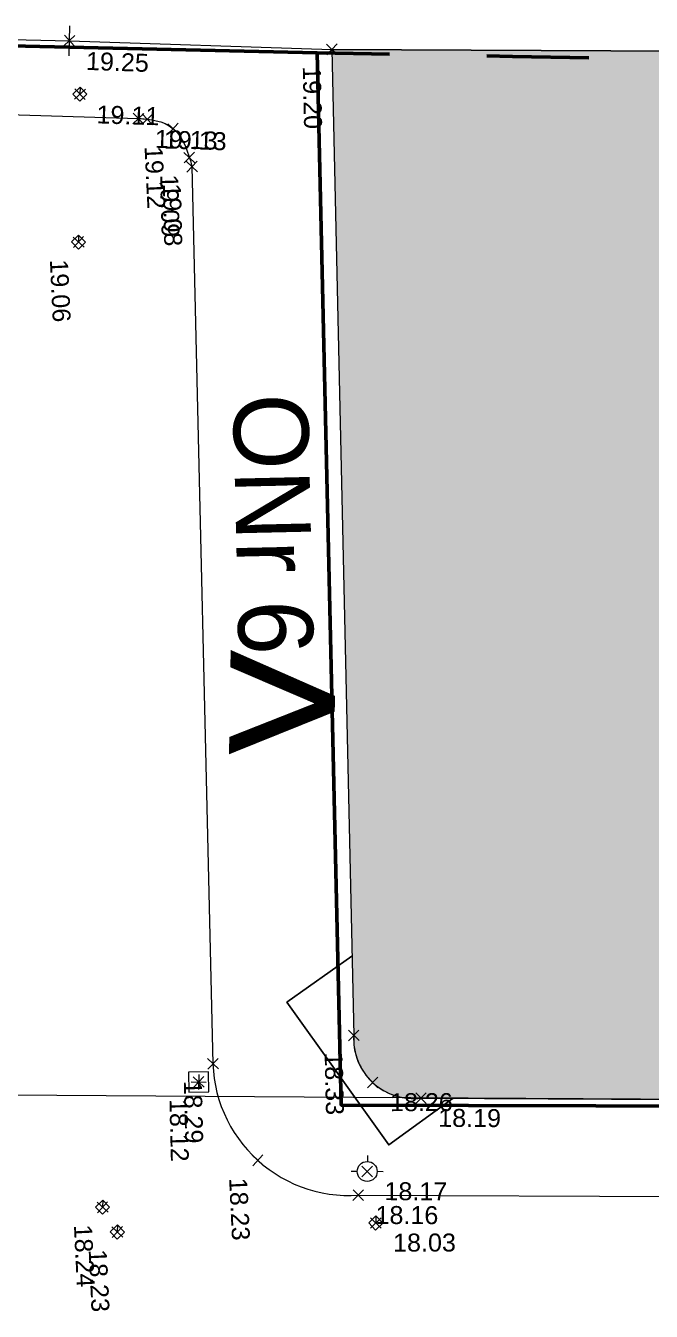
# Model space of a CAD drawing. Header units: metres. Extents: x -208 to 1512, y -277 to 123.
# Drawn here: x 718.81 to 731.34, y 9.24 to 35.01 of the extents above; entities that cross this region are included whole.
import ezdxf
from ezdxf.enums import TextEntityAlignment as Align

# ---------------------------------------------------------------- set-up
doc = ezdxf.new("R2010")
doc.units = ezdxf.units.M
doc.header["$MEASUREMENT"] = 0
for name, color, linetype in [('725 Nachbarbebauung', 7, 'Continuous'), ('730_DKM_Grenzen', 7, 'Continuous'), ('740_WienGV_Flwd-Bebauungsplan', 7, 'Continuous'), ('740_WienGV_Flwd-Bebauungsplan Text', 7, 'Continuous'), ('740_WienGV_Höhenkoten', 7, 'Continuous'), ('740_WienGV_L_Gebäude', 7, 'Continuous'), ('740_WienGV_T_Einbauten', 7, 'Continuous'), ('740_WienGV_T_Gebäude', 7, 'Continuous'), ('740_WienGV_T_Hydrant', 7, 'Continuous'), ('740_WienGV_T_Mauer_Sockel', 7, 'Continuous'), ('740_WienGV_T_Straßen_ Gehsteige_ Schienen', 7, 'Continuous'), ('918 Lageplan Beschriftung.x', 7, 'Continuous')]:
    doc.layers.add(name, color=color, linetype=linetype)
doc.styles.add('ERSTELLTER_STIL_22', font='arial.ttf', dxfattribs={"width": 0.936574})
doc.styles.add('ERSTELLTER_STIL_3', font='arial.ttf')
doc.styles.add('ERSTELLTER_STIL_8', font='tahoma.ttf', dxfattribs={"width": 1.000058})

# ---------------------------------------------------------------- blocks, each defined once
blk = doc.blocks.new('Decke_73_5', base_point=(724.943, 34.534))
at = {"layer": '725 Nachbarbebauung', "linetype": 'Continuous', "lineweight": 0, "true_color": 0x1f1f1f}
blk.add_hatch(color=250, dxfattribs=at).paths.add_polyline_path([(724.943, 34.534), (725.381, 14.773, 0.470004), (726.728, 13.518), (748.38, 13.401), (748.428, 25.842), (743.674, 25.871), (743.687, 27.749), (743.669, 27.969), (743.63, 28.186), (743.569, 28.397), (743.488, 28.601), (743.386, 28.797), (743.267, 28.981), (743.129, 29.153), (742.975, 29.311), (742.805, 29.451), (742.623, 29.575), (742.429, 29.68), (742.227, 29.765), (742.016, 29.829), (741.8, 29.872), (741.581, 29.894), (741.359, 29.894), (741.139, 29.871), (740.922, 29.827), (740.709, 29.761), (740.505, 29.675), (740.311, 29.569), (740.128, 29.443), (739.959, 29.299), (739.805, 29.14), (739.667, 28.965), (739.547, 28.778), (739.448, 28.581), (739.368, 28.374), (739.309, 28.16), (739.272, 27.941), (739.257, 25.888), (737.627, 25.9), (737.434, 34.465)])
at = {"layer": '725 Nachbarbebauung', "color": 8, "linetype": 'Continuous', "lineweight": 13, "flags": 128}
blk.add_lwpolyline([(724.943, 34.534), (725.381, 14.773, 0.470004), (726.728, 13.518), (748.38, 13.401), (748.428, 25.842), (743.674, 25.871), (743.687, 27.749), (743.669, 27.969), (743.63, 28.186), (743.569, 28.397), (743.488, 28.601), (743.386, 28.797), (743.267, 28.981), (743.129, 29.153), (742.975, 29.311), (742.805, 29.451), (742.623, 29.575), (742.429, 29.68), (742.227, 29.765), (742.016, 29.829), (741.8, 29.872), (741.581, 29.894), (741.359, 29.894), (741.139, 29.871), (740.922, 29.827), (740.709, 29.761), (740.505, 29.675), (740.311, 29.569), (740.128, 29.443), (739.959, 29.299), (739.805, 29.14), (739.667, 28.965), (739.547, 28.778), (739.448, 28.581), (739.368, 28.374), (739.309, 28.16), (739.272, 27.941), (739.257, 25.888), (737.627, 25.9), (737.434, 34.465)], format="xyb", close=True, dxfattribs=at)
blk = doc.blocks.new('LO00110[633]_5', base_point=(720.645, 10.834))
at = {"layer": '740_WienGV_T_Einbauten', "color": 252, "linetype": 'Continuous', "lineweight": 13, "true_color": 0x949494}
for p, q in [((720.648, 10.975), (720.504, 10.836)), ((720.504, 10.836), (720.643, 10.692)), ((720.643, 10.692), (720.787, 10.831)), ((720.648, 10.975), (720.645, 10.834)), ((720.787, 10.831), (720.648, 10.975))]:
    blk.add_line(p, q, dxfattribs=at)
blk = doc.blocks.new('LO00110[634]_5', base_point=(725.822, 11.014))
at = {"layer": '740_WienGV_T_Einbauten', "color": 252, "linetype": 'Continuous', "lineweight": 13, "true_color": 0x949494}
for p, q in [((725.825, 11.155), (725.681, 11.017)), ((725.825, 11.155), (725.822, 11.014)), ((725.964, 11.011), (725.825, 11.155)), ((725.681, 11.017), (725.82, 10.873)), ((725.82, 10.873), (725.964, 11.011))]:
    blk.add_line(p, q, dxfattribs=at)
blk = doc.blocks.new('LO00110[635]_5', base_point=(720.35, 11.33))
at = {"layer": '740_WienGV_T_Einbauten', "color": 252, "linetype": 'Continuous', "lineweight": 13, "true_color": 0x949494}
for p, q in [((720.353, 11.472), (720.209, 11.333)), ((720.353, 11.472), (720.35, 11.33)), ((720.492, 11.328), (720.353, 11.472)), ((720.209, 11.333), (720.348, 11.189)), ((720.348, 11.189), (720.492, 11.328))]:
    blk.add_line(p, q, dxfattribs=at)
blk = doc.blocks.new('LO00100[637]_5', base_point=(725.652, 12.107))
at = {"layer": '740_WienGV_T_Hydrant', "color": 252, "linetype": 'Continuous', "lineweight": 13, "true_color": 0x949494}
for p, q in [((725.657, 12.367), (725.655, 12.247)), ((725.331, 12.053), (725.451, 12.051)), ((725.971, 12.041), (725.851, 12.044))]:
    blk.add_line(p, q, dxfattribs=at)
blk.add_circle((725.651, 12.047), 0.2, dxfattribs=at)
blk = doc.blocks.new('LO00110[638]_5', base_point=(719.869, 30.672))
at = {"layer": '740_WienGV_T_Einbauten', "color": 252, "linetype": 'Continuous', "lineweight": 13, "true_color": 0x949494}
for p, q in [((719.871, 30.814), (719.727, 30.675)), ((719.727, 30.675), (719.866, 30.531)), ((719.866, 30.531), (720.01, 30.67)), ((719.871, 30.814), (719.869, 30.672)), ((720.01, 30.67), (719.871, 30.814))]:
    blk.add_line(p, q, dxfattribs=at)
blk = doc.blocks.new('LO00110[639]_5', base_point=(719.896, 33.636))
at = {"layer": '740_WienGV_T_Einbauten', "color": 252, "linetype": 'Continuous', "lineweight": 13, "true_color": 0x949494}
for p, q in [((719.899, 33.778), (719.755, 33.639)), ((719.899, 33.778), (719.896, 33.636)), ((720.037, 33.634), (719.899, 33.778)), ((719.755, 33.639), (719.893, 33.495)), ((719.893, 33.495), (720.037, 33.634))]:
    blk.add_line(p, q, dxfattribs=at)
blk = doc.blocks.new('TO00190[646]_5', base_point=(722.274, 13.839))
at = {"layer": '740_WienGV_Höhenkoten', "color": 252, "linetype": 'Continuous', "lineweight": 13, "true_color": 0x949494}
for p, q in [((722.276, 13.989), (722.271, 13.69)), ((722.124, 13.842), (722.424, 13.837))]:
    blk.add_line(p, q, dxfattribs=at)
blk = doc.blocks.new('LO00050[669]_5', base_point=(722.274, 13.839))
at = {"layer": '740_WienGV_T_Einbauten', "color": 252, "linetype": 'Continuous', "lineweight": 13, "true_color": 0x949494}
for p, q in [((722.469, 14.044), (722.069, 14.035)), ((722.069, 14.035), (722.078, 13.635)), ((722.478, 13.644), (722.469, 14.044)), ((722.078, 13.635), (722.478, 13.644))]:
    blk.add_line(p, q, dxfattribs=at)
blk = doc.blocks.new('LO00050[680]_5', base_point=(722.274, 13.839))
at = {"layer": '740_WienGV_T_Einbauten', "color": 252, "linetype": 'Continuous', "lineweight": 13, "true_color": 0x949494}
for p, q in [((722.469, 14.044), (722.069, 14.035)), ((722.069, 14.035), (722.078, 13.635)), ((722.478, 13.644), (722.469, 14.044)), ((722.078, 13.635), (722.478, 13.644))]:
    blk.add_line(p, q, dxfattribs=at)
blk = doc.blocks.new('EF_MARKER0[707]_5', base_point=(719.687, 34.708))
at = {"layer": '740_WienGV_T_Gebäude', "color": 252, "linetype": 'Continuous', "lineweight": 13, "true_color": 0x949494}
blk.add_line((719.68, 34.408), (719.693, 35.008), dxfattribs=at)
blk = doc.blocks.new('DEF010[746]_5', base_point=(721.244, 33.134))
at = {"layer": '740_WienGV_T_Straßen_ Gehsteige_ Schienen', "color": 252, "linetype": 'Continuous', "lineweight": 13, "true_color": 0x949494}
for p, q in [((721.353, 33.236), (721.135, 33.031)), ((721.141, 33.243), (721.347, 33.024))]:
    blk.add_line(p, q, dxfattribs=at)
at = {"layer": '740_WienGV_T_Straßen_ Gehsteige_ Schienen', "color": 252, "lineweight": 13, "true_color": 0x949494, "style": 'ERSTELLTER_STIL_3'}
blk.add_attdef('HOEHE', text='', height=0.36, rotation=358.2173, dxfattribs=at).set_placement((721.577, 32.729), align=Align.MIDDLE_LEFT)
blk = doc.blocks.new('DEF010[791]_5', base_point=(726.728, 13.518))
at = {"layer": '740_WienGV_T_Gebäude', "color": 252, "linetype": 'Continuous', "lineweight": 13, "true_color": 0x949494}
for p, q in [((726.835, 13.623), (726.622, 13.412)), ((726.623, 13.624), (726.834, 13.411))]:
    blk.add_line(p, q, dxfattribs=at)
at = {"layer": '740_WienGV_T_Gebäude', "color": 252, "lineweight": 13, "true_color": 0x949494, "style": 'ERSTELLTER_STIL_3'}
blk.add_attdef('HOEHE', text='', height=0.36, rotation=359.6923, dxfattribs=at).set_placement((727.073, 13.122), align=Align.MIDDLE_LEFT)
blk = doc.blocks.new('DEF010[792]_5', base_point=(721.064, 33.148))
at = {"layer": '740_WienGV_T_Straßen_ Gehsteige_ Schienen', "color": 252, "linetype": 'Continuous', "lineweight": 13, "true_color": 0x949494}
for p, q in [((721.174, 33.251), (720.955, 33.045)), ((720.962, 33.257), (721.167, 33.039))]:
    blk.add_line(p, q, dxfattribs=at)
at = {"layer": '740_WienGV_T_Straßen_ Gehsteige_ Schienen', "color": 252, "lineweight": 13, "true_color": 0x949494, "style": 'ERSTELLTER_STIL_3'}
blk.add_attdef('HOEHE', text='', height=0.36, rotation=358.2173, dxfattribs=at).set_placement((721.398, 32.743), align=Align.MIDDLE_LEFT)
blk = doc.blocks.new('DEF010[835]_5', base_point=(722.141, 32.184))
at = {"layer": '740_WienGV_T_Straßen_ Gehsteige_ Schienen', "color": 252, "linetype": 'Continuous', "lineweight": 13, "true_color": 0x949494}
for p, q in [((722.249, 32.08), (722.032, 32.288)), ((722.244, 32.293), (722.037, 32.075))]:
    blk.add_line(p, q, dxfattribs=at)
at = {"layer": '740_WienGV_T_Straßen_ Gehsteige_ Schienen', "color": 252, "lineweight": 13, "true_color": 0x949494, "style": 'ERSTELLTER_STIL_3'}
blk.add_attdef('HOEHE', text='', height=0.36, rotation=271.3369, dxfattribs=at).set_placement((721.738, 31.846), align=Align.MIDDLE_LEFT)
blk = doc.blocks.new('DEF010[845]_5', base_point=(725.473, 11.57))
at = {"layer": '740_WienGV_T_Straßen_ Gehsteige_ Schienen', "color": 252, "linetype": 'Continuous', "lineweight": 13, "true_color": 0x949494}
for p, q in [((725.579, 11.676), (725.366, 11.465)), ((725.367, 11.677), (725.578, 11.464))]:
    blk.add_line(p, q, dxfattribs=at)
at = {"layer": '740_WienGV_T_Straßen_ Gehsteige_ Schienen', "color": 252, "lineweight": 13, "true_color": 0x949494, "style": 'ERSTELLTER_STIL_3'}
blk.add_attdef('HOEHE', text='', height=0.36, rotation=359.7784, dxfattribs=at).set_placement((725.817, 11.175), align=Align.MIDDLE_LEFT)
blk = doc.blocks.new('DEF010[846]_5', base_point=(722.56, 14.204))
at = {"layer": '740_WienGV_T_Straßen_ Gehsteige_ Schienen', "color": 252, "linetype": 'Continuous', "lineweight": 13, "true_color": 0x949494}
for p, q in [((722.669, 14.101), (722.452, 14.308)), ((722.664, 14.313), (722.457, 14.096))]:
    blk.add_line(p, q, dxfattribs=at)
at = {"layer": '740_WienGV_T_Straßen_ Gehsteige_ Schienen', "color": 252, "lineweight": 13, "true_color": 0x949494, "style": 'ERSTELLTER_STIL_3'}
blk.add_attdef('HOEHE', text='', height=0.36, rotation=271.3369, dxfattribs=at).set_placement((722.157, 13.866), align=Align.MIDDLE_LEFT)
blk = doc.blocks.new('DEF010[863]_5', base_point=(725.381, 14.773))
at = {"layer": '740_WienGV_T_Gebäude', "color": 252, "linetype": 'Continuous', "lineweight": 13, "true_color": 0x949494}
for p, q in [((725.49, 14.669), (725.273, 14.876)), ((725.485, 14.881), (725.278, 14.664))]:
    blk.add_line(p, q, dxfattribs=at)
at = {"layer": '740_WienGV_T_Gebäude', "color": 252, "lineweight": 13, "true_color": 0x949494, "style": 'ERSTELLTER_STIL_3'}
blk.add_attdef('HOEHE', text='', height=0.36, rotation=271.2696, dxfattribs=at).set_placement((724.978, 14.435), align=Align.MIDDLE_LEFT)
blk = doc.blocks.new('DEF010[874]_5', base_point=(725.651, 12.047))
at = {"layer": '740_WienGV_T_Hydrant', "color": 252, "linetype": 'Continuous', "lineweight": 13, "true_color": 0x949494}
for p, q in [((725.758, 12.153), (725.545, 11.942)), ((725.546, 12.154), (725.757, 11.941))]:
    blk.add_line(p, q, dxfattribs=at)
at = {"layer": '740_WienGV_T_Hydrant', "color": 252, "lineweight": 13, "true_color": 0x949494, "style": 'ERSTELLTER_STIL_3'}
blk.add_attdef('HOEHE', text='', height=0.36, rotation=359.7784, dxfattribs=at).set_placement((725.996, 11.652), align=Align.MIDDLE_LEFT)
blk = doc.blocks.new('DEF010[881]_5', base_point=(719.687, 34.708))
at = {"layer": '740_WienGV_T_Mauer_Sockel', "color": 252, "linetype": 'Continuous', "lineweight": 13, "true_color": 0x949494}
for p, q in [((719.796, 34.811), (719.577, 34.606)), ((719.584, 34.818), (719.789, 34.599))]:
    blk.add_line(p, q, dxfattribs=at)
at = {"layer": '740_WienGV_T_Mauer_Sockel', "color": 252, "lineweight": 13, "true_color": 0x949494, "style": 'ERSTELLTER_STIL_3'}
blk.add_attdef('HOEHE', text='', height=0.36, rotation=358.1003, dxfattribs=at).set_placement((720.019, 34.303), align=Align.MIDDLE_LEFT)
blk = doc.blocks.new('DEF010[911]_5', base_point=(722.088, 32.366))
at = {"layer": '740_WienGV_T_Straßen_ Gehsteige_ Schienen', "color": 252, "linetype": 'Continuous', "lineweight": 13, "true_color": 0x949494}
for p, q in [((722.197, 32.262), (721.98, 32.47)), ((722.192, 32.475), (721.984, 32.257))]:
    blk.add_line(p, q, dxfattribs=at)
at = {"layer": '740_WienGV_T_Straßen_ Gehsteige_ Schienen', "color": 252, "lineweight": 13, "true_color": 0x949494, "style": 'ERSTELLTER_STIL_3'}
blk.add_attdef('HOEHE', text='', height=0.36, rotation=271.3369, dxfattribs=at).set_placement((721.685, 32.028), align=Align.MIDDLE_LEFT)
blk = doc.blocks.new('DEF010[925]_5', base_point=(724.943, 34.534))
at = {"layer": '740_WienGV_T_Mauer_Sockel', "color": 252, "linetype": 'Continuous', "lineweight": 13, "true_color": 0x949494}
for p, q in [((725.052, 34.43), (724.835, 34.638)), ((725.047, 34.642), (724.84, 34.426))]:
    blk.add_line(p, q, dxfattribs=at)
at = {"layer": '740_WienGV_T_Mauer_Sockel', "color": 252, "lineweight": 13, "true_color": 0x949494, "style": 'ERSTELLTER_STIL_3'}
blk.add_attdef('HOEHE', text='', height=0.36, rotation=271.2696, dxfattribs=at).set_placement((724.54, 34.196), align=Align.MIDDLE_LEFT)
blk = doc.blocks.new('DEF010[951]_5', base_point=(722.274, 13.839))
at = {"layer": '740_WienGV_Höhenkoten', "color": 252, "linetype": 'Continuous', "lineweight": 13, "true_color": 0x949494}
for p, q in [((722.382, 13.736), (722.165, 13.943)), ((722.377, 13.948), (722.17, 13.731))]:
    blk.add_line(p, q, dxfattribs=at)
at = {"layer": '740_WienGV_Höhenkoten', "color": 252, "lineweight": 13, "true_color": 0x949494, "style": 'ERSTELLTER_STIL_3'}
blk.add_attdef('HOEHE', text='', height=0.36, rotation=271.3369, dxfattribs=at).set_placement((721.87, 13.501), align=Align.MIDDLE_LEFT)
blk = doc.blocks.new('DEF010[956]_5', base_point=(719.896, 33.636))
at = {"layer": '740_WienGV_T_Einbauten', "color": 252, "linetype": 'Continuous', "lineweight": 13, "true_color": 0x949494}
for p, q in [((720.005, 33.739), (719.787, 33.534)), ((719.793, 33.746), (719.999, 33.527))]:
    blk.add_line(p, q, dxfattribs=at)
at = {"layer": '740_WienGV_T_Einbauten', "color": 252, "lineweight": 13, "true_color": 0x949494, "style": 'ERSTELLTER_STIL_3'}
blk.add_attdef('HOEHE', text='', height=0.36, rotation=358.2173, dxfattribs=at).set_placement((720.229, 33.232), align=Align.MIDDLE_LEFT)
blk = doc.blocks.new('DEF010[966]_5', base_point=(721.765, 32.944))
at = {"layer": '740_WienGV_T_Straßen_ Gehsteige_ Schienen', "color": 252, "linetype": 'Continuous', "lineweight": 13, "true_color": 0x949494}
for p, q in [((721.876, 32.843), (721.654, 33.045)), ((721.865, 33.055), (721.664, 32.833))]:
    blk.add_line(p, q, dxfattribs=at)
at = {"layer": '740_WienGV_T_Straßen_ Gehsteige_ Schienen', "color": 252, "lineweight": 13, "true_color": 0x949494, "style": 'ERSTELLTER_STIL_3'}
blk.add_attdef('HOEHE', text='', height=0.36, rotation=272.7379, dxfattribs=at).set_placement((721.37, 32.596), align=Align.MIDDLE_LEFT)
blk = doc.blocks.new('DEF010[974]_5', base_point=(725.76, 13.829))
at = {"layer": '740_WienGV_T_Gebäude', "color": 252, "linetype": 'Continuous', "lineweight": 13, "true_color": 0x949494}
for p, q in [((725.654, 13.935), (725.866, 13.723)), ((725.866, 13.935), (725.654, 13.722))]:
    blk.add_line(p, q, dxfattribs=at)
at = {"layer": '740_WienGV_T_Gebäude', "color": 252, "lineweight": 13, "true_color": 0x949494, "style": 'ERSTELLTER_STIL_3'}
blk.add_attdef('HOEHE', text='', height=0.36, rotation=0.086, dxfattribs=at).set_placement((726.107, 13.435), align=Align.MIDDLE_LEFT)
blk = doc.blocks.new('DEF010[982]_5', base_point=(723.458, 12.27))
at = {"layer": '740_WienGV_T_Straßen_ Gehsteige_ Schienen', "color": 252, "linetype": 'Continuous', "lineweight": 13, "true_color": 0x949494}
for p, q in [((723.569, 12.169), (723.347, 12.37)), ((723.559, 12.381), (723.357, 12.159))]:
    blk.add_line(p, q, dxfattribs=at)
at = {"layer": '740_WienGV_T_Straßen_ Gehsteige_ Schienen', "color": 252, "lineweight": 13, "true_color": 0x949494, "style": 'ERSTELLTER_STIL_3'}
blk.add_attdef('HOEHE', text='', height=0.36, rotation=272.7379, dxfattribs=at).set_placement((723.064, 11.921), align=Align.MIDDLE_LEFT)
blk = doc.blocks.new('DEF010[987]_5', base_point=(725.822, 11.014))
at = {"layer": '740_WienGV_T_Einbauten', "color": 252, "linetype": 'Continuous', "lineweight": 13, "true_color": 0x949494}
for p, q in [((725.716, 11.12), (725.929, 10.908)), ((725.928, 11.12), (725.717, 10.908))]:
    blk.add_line(p, q, dxfattribs=at)
at = {"layer": '740_WienGV_T_Einbauten', "color": 252, "lineweight": 13, "true_color": 0x949494, "style": 'ERSTELLTER_STIL_3'}
blk.add_attdef('HOEHE', text='', height=0.36, rotation=0.086, dxfattribs=at).set_placement((726.169, 10.621), align=Align.MIDDLE_LEFT)
blk = doc.blocks.new('DEF010[991]_5', base_point=(719.869, 30.672))
at = {"layer": '740_WienGV_T_Einbauten', "color": 252, "linetype": 'Continuous', "lineweight": 13, "true_color": 0x949494}
for p, q in [((719.98, 30.572), (719.758, 30.773)), ((719.97, 30.783), (719.768, 30.561))]:
    blk.add_line(p, q, dxfattribs=at)
at = {"layer": '740_WienGV_T_Einbauten', "color": 252, "lineweight": 13, "true_color": 0x949494, "style": 'ERSTELLTER_STIL_3'}
blk.add_attdef('HOEHE', text='', height=0.36, rotation=272.7379, dxfattribs=at).set_placement((719.474, 30.324), align=Align.MIDDLE_LEFT)
blk = doc.blocks.new('DEF010[993]_5', base_point=(720.35, 11.33))
at = {"layer": '740_WienGV_T_Einbauten', "color": 252, "linetype": 'Continuous', "lineweight": 13, "true_color": 0x949494}
for p, q in [((720.461, 11.229), (720.239, 11.431)), ((720.451, 11.441), (720.249, 11.219))]:
    blk.add_line(p, q, dxfattribs=at)
at = {"layer": '740_WienGV_T_Einbauten', "color": 252, "lineweight": 13, "true_color": 0x949494, "style": 'ERSTELLTER_STIL_3'}
blk.add_attdef('HOEHE', text='', height=0.36, rotation=272.7379, dxfattribs=at).set_placement((719.956, 10.982), align=Align.MIDDLE_LEFT)
blk = doc.blocks.new('DEF010[998]_5', base_point=(720.645, 10.834))
at = {"layer": '740_WienGV_T_Einbauten', "color": 252, "linetype": 'Continuous', "lineweight": 13, "true_color": 0x949494}
for p, q in [((720.756, 10.733), (720.534, 10.935)), ((720.746, 10.945), (720.544, 10.723))]:
    blk.add_line(p, q, dxfattribs=at)
at = {"layer": '740_WienGV_T_Einbauten', "color": 252, "lineweight": 13, "true_color": 0x949494, "style": 'ERSTELLTER_STIL_3'}
blk.add_attdef('HOEHE', text='', height=0.36, rotation=272.7379, dxfattribs=at).set_placement((720.251, 10.486), align=Align.MIDDLE_LEFT)

msp = doc.modelspace()

# ---------------------------------------------------------------- linework, layer by layer
at = {"layer": '730_DKM_Grenzen', "color": 8, "linetype": 'Continuous', "lineweight": 13}
for points in [[(710.514, 13.634), (725.373, 13.535)], [(725.373, 13.535), (748.38, 13.401)]]:
    msp.add_lwpolyline(points, dxfattribs=at)
at = {"layer": '740_WienGV_Flwd-Bebauungsplan', "color": 1, "linetype": 'Continuous', "lineweight": 50, "true_color": 0xfb0106}
for points in [[(805.867, 13.149), (784.112, 13.276), (766.945, 13.323), (748.077, 13.314), (725.131, 13.377), (724.651, 34.462), (709.444, 34.814), (709.963, 15.938), (710.09, 13.471), (692.243, 13.559)], [(726.096, 34.436), (724.651, 34.462)], [(728.56, 34.393), (728.05, 34.402)], [(730.089, 34.366), (728.56, 34.393)]]:
    msp.add_lwpolyline(points, dxfattribs=at)
at = {"layer": '740_WienGV_L_Gebäude', "color": 7, "linetype": 'Continuous', "lineweight": 25}
msp.add_line((724.943, 34.534), (737.434, 34.465), dxfattribs=at)
at = {"layer": '740_WienGV_T_Gebäude', "color": 7, "linetype": 'Continuous', "lineweight": 18}
for p, q in [((724.943, 34.534), (725.381, 14.773)), ((726.728, 13.518), (746.179, 13.413))]:
    msp.add_line(p, q, dxfattribs=at)
at = {"layer": '740_WienGV_T_Gebäude', "color": 7, "linetype": 'Continuous', "lineweight": 25}
msp.add_lwpolyline([(727.375, 13.514), (726.081, 12.58), (724.043, 15.437), (725.346, 16.361)], dxfattribs=at)
at = {"layer": '740_WienGV_T_Gebäude', "color": 7, "linetype": 'Continuous', "lineweight": 18}
msp.add_lwpolyline([(725.381, 14.773), (725.38, 14.677), (725.385, 14.582), (725.399, 14.487), (725.42, 14.394), (725.448, 14.303), (725.484, 14.214), (725.526, 14.129), (725.576, 14.047), (725.631, 13.969), (725.693, 13.896), (725.76, 13.829), (725.832, 13.766), (725.91, 13.71), (725.991, 13.66), (726.076, 13.617), (726.164, 13.581), (726.255, 13.551), (726.348, 13.53), (726.443, 13.515), (726.538, 13.508), (726.633, 13.509), (726.728, 13.518)], dxfattribs=at)
at = {"layer": '740_WienGV_T_Mauer_Sockel', "color": 252, "linetype": 'Continuous', "lineweight": 13, "true_color": 0x949494}
for p, q in [((715.801, 34.796), (719.687, 34.708)), ((719.687, 34.708), (719.687, 34.708)), ((719.687, 34.708), (724.943, 34.534))]:
    msp.add_line(p, q, dxfattribs=at)
at = {"layer": '740_WienGV_T_Straßen_ Gehsteige_ Schienen', "color": 8, "linetype": 'Continuous', "lineweight": 13}
for p, q in [((714.03, 33.367), (721.064, 33.148)), ((722.141, 32.184), (722.56, 14.204)), ((725.473, 11.57), (750.372, 11.474))]:
    msp.add_line(p, q, dxfattribs=at)
for points in [[(721.064, 33.148), (721.094, 33.148), (721.124, 33.146), (721.154, 33.144), (721.184, 33.141), (721.214, 33.137), (721.244, 33.134), (721.336, 33.121), (721.426, 33.104), (721.515, 33.081), (721.601, 33.049), (721.685, 33.004), (721.765, 32.944), (721.848, 32.859), (721.916, 32.769), (721.97, 32.673), (722.015, 32.573), (722.053, 32.471), (722.088, 32.366), (722.098, 32.336), (722.108, 32.306), (722.117, 32.276), (722.126, 32.245), (722.134, 32.215), (722.141, 32.184)], [(722.56, 14.204), (722.569, 14.058), (722.586, 13.913), (722.61, 13.769), (722.642, 13.627), (722.681, 13.486), (722.728, 13.348), (722.783, 13.212), (722.844, 13.08), (722.913, 12.951), (722.988, 12.826), (723.07, 12.705), (723.158, 12.588), (723.252, 12.477), (723.352, 12.37), (723.458, 12.27), (723.569, 12.175), (723.685, 12.086), (723.805, 12.003), (723.93, 11.927), (724.058, 11.858), (724.19, 11.795), (724.326, 11.74), (724.464, 11.692), (724.604, 11.652), (724.746, 11.619), (724.89, 11.594), (725.035, 11.576), (725.181, 11.567), (725.327, 11.565), (725.473, 11.57)]]:
    msp.add_lwpolyline(points, dxfattribs=at)

# ---------------------------------------------------------------- block references
at = {"layer": '725 Nachbarbebauung', "color": 8, "linetype": 'Continuous', "lineweight": 13}
msp.add_blockref('Decke_73_5', (724.943, 34.534), dxfattribs=at)
at = {"layer": '740_WienGV_Höhenkoten', "color": 252, "linetype": 'Continuous', "lineweight": 13, "true_color": 0x949494}
msp.add_blockref('DEF010[951]_5', (722.274, 13.839), dxfattribs=at).add_auto_attribs({'HOEHE': '18.12'})
at = {"layer": '740_WienGV_Höhenkoten', "color": 7, "linetype": 'Continuous', "lineweight": 25}
msp.add_blockref('TO00190[646]_5', (722.274, 13.839), dxfattribs=at)
at = {"layer": '740_WienGV_T_Einbauten', "color": 252, "linetype": 'Continuous', "lineweight": 13, "true_color": 0x949494}
for name, p in [('LO00110[639]_5', (719.896, 33.636)), ('LO00110[638]_5', (719.869, 30.672)), ('LO00050[669]_5', (722.274, 13.839)), ('LO00050[680]_5', (722.274, 13.839)), ('LO00110[635]_5', (720.35, 11.33)), ('LO00110[634]_5', (725.822, 11.014)), ('LO00110[633]_5', (720.645, 10.834))]:
    msp.add_blockref(name, p, dxfattribs=at)
for name, p, values in [('DEF010[956]_5', (719.896, 33.636), {'HOEHE': '19.11'}), ('DEF010[991]_5', (719.869, 30.672), {'HOEHE': '19.06'}), ('DEF010[993]_5', (720.35, 11.33), {'HOEHE': '18.24'}), ('DEF010[987]_5', (725.822, 11.014), {'HOEHE': '18.03'}), ('DEF010[998]_5', (720.645, 10.834), {'HOEHE': '18.23'})]:
    msp.add_blockref(name, p, dxfattribs=at).add_auto_attribs(values)
at = {"layer": '740_WienGV_T_Gebäude', "color": 7, "linetype": 'Continuous', "lineweight": 25}
msp.add_blockref('EF_MARKER0[707]_5', (719.687, 34.708), dxfattribs=at)
at = {"layer": '740_WienGV_T_Gebäude', "color": 252, "linetype": 'Continuous', "lineweight": 13, "true_color": 0x949494}
for name, p, values in [('DEF010[863]_5', (725.381, 14.773), {'HOEHE': '18.33'}), ('DEF010[974]_5', (725.76, 13.829), {'HOEHE': '18.26'}), ('DEF010[791]_5', (726.728, 13.518), {'HOEHE': '18.19'})]:
    msp.add_blockref(name, p, dxfattribs=at).add_auto_attribs(values)
at = {"layer": '740_WienGV_T_Hydrant', "color": 252, "linetype": 'Continuous', "lineweight": 13, "true_color": 0x949494}
msp.add_blockref('LO00100[637]_5', (725.652, 12.107), dxfattribs=at)
msp.add_blockref('DEF010[874]_5', (725.651, 12.047), dxfattribs=at).add_auto_attribs({'HOEHE': '18.17'})
at = {"layer": '740_WienGV_T_Mauer_Sockel', "color": 252, "linetype": 'Continuous', "lineweight": 13, "true_color": 0x949494}
for name, p, values in [('DEF010[881]_5', (719.687, 34.708), {'HOEHE': '19.25'}), ('DEF010[925]_5', (724.943, 34.534), {'HOEHE': '19.20'})]:
    msp.add_blockref(name, p, dxfattribs=at).add_auto_attribs(values)
at = {"layer": '740_WienGV_T_Straßen_ Gehsteige_ Schienen', "color": 252, "linetype": 'Continuous', "lineweight": 13, "true_color": 0x949494}
for name, p, values in [('DEF010[792]_5', (721.064, 33.148), {'HOEHE': '19.13'}), ('DEF010[746]_5', (721.244, 33.134), {'HOEHE': '19.13'}), ('DEF010[966]_5', (721.765, 32.944), {'HOEHE': '19.12'}), ('DEF010[911]_5', (722.088, 32.366), {'HOEHE': '19.09'}), ('DEF010[835]_5', (722.141, 32.184), {'HOEHE': '19.08'}), ('DEF010[846]_5', (722.56, 14.204), {'HOEHE': '18.29'}), ('DEF010[982]_5', (723.458, 12.27), {'HOEHE': '18.23'}), ('DEF010[845]_5', (725.473, 11.57), {'HOEHE': '18.16'})]:
    msp.add_blockref(name, p, dxfattribs=at).add_auto_attribs(values)

# ---------------------------------------------------------------- texts
at = {"layer": '740_WienGV_Flwd-Bebauungsplan Text', "color": 1, "linetype": 'Continuous', "lineweight": 0, "insert": (725.379, 22.639), "char_height": 2.85007, "attachment_point": 7, "rotation": 179.0941, "style": 'ERSTELLTER_STIL_8'}
msp.add_mtext('\\A1;{\\pql;\\fTahoma|b0|i0|c0|p0;\\W1.000058;<}', dxfattribs=at)
at = {"layer": '918 Lageplan Beschriftung.x', "color": 5, "linetype": 'Continuous', "lineweight": 0, "insert": (722.939, 27.618), "char_height": 1.5, "attachment_point": 7, "rotation": 271.3033, "style": 'ERSTELLTER_STIL_22'}
msp.add_mtext('\\A1;{\\pql;\\fArial|b0|i0|c0|p0;\\W0.936574;ONr \\fArial|b0|i0|c0|p0;\\W0.936574;6}', dxfattribs=at)

doc.saveas('drawing.dxf')
